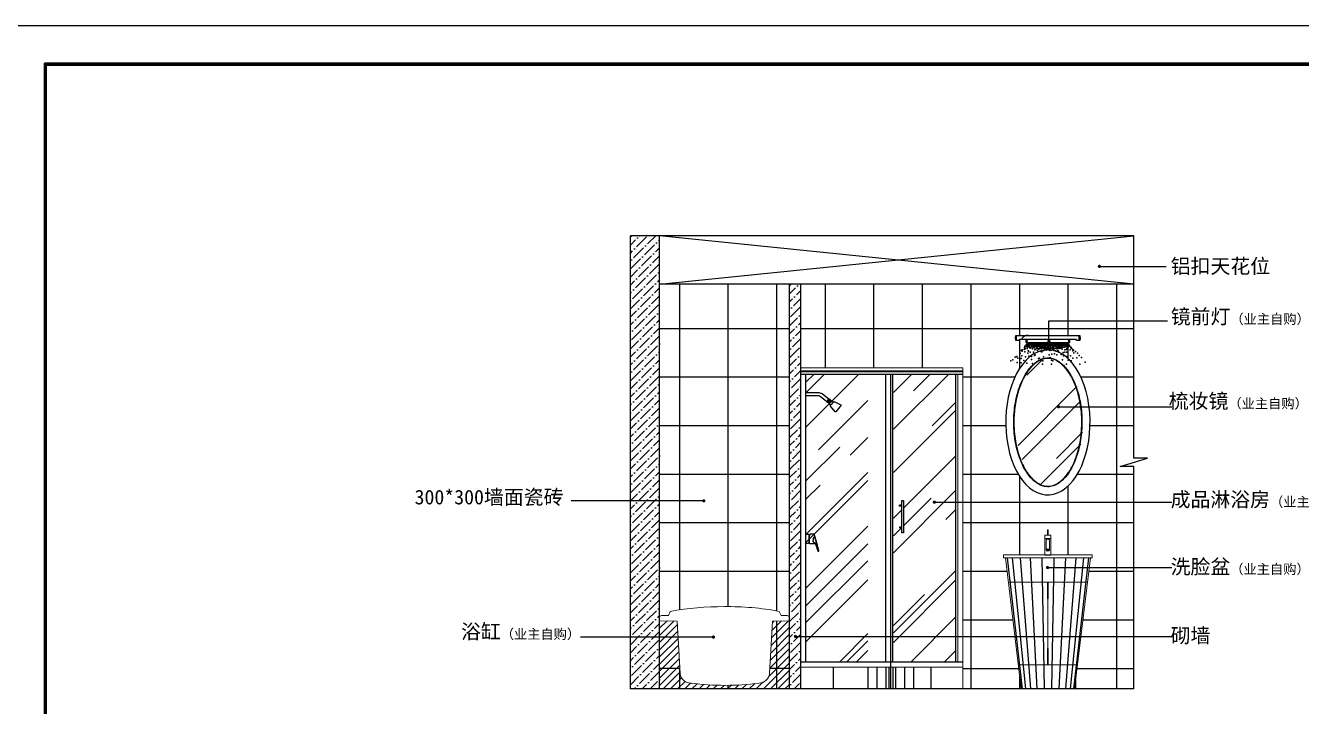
# Model space of a CAD drawing. Header units: millimetres. Extents: x 71641 to 191108, y -23091 to 29972.
# Drawn here: x 179277 to 187159, y -5346 to -1139 of the extents above; entities that cross this region are included whole.
import ezdxf

# ---------------------------------------------------------------- set-up
doc = ezdxf.new("R2010")
doc.units = ezdxf.units.MM
for name, color, linetype in [('00', 1, 'Continuous'), ('10', 2, 'Continuous'), ('3', 5, 'Continuous'), ('7', 7, 'Continuous'), ('BH', 3, 'Continuous'), ('Q', 1, 'Continuous')]:
    doc.layers.add(name, color=color, linetype=linetype)
doc.layers.add('4', color=4, linetype='Continuous', lineweight=5)
doc.layers.add('8', color=8, linetype='Continuous', lineweight=0)
doc.styles.add('30', font='SimSun.ttf', dxfattribs={"height": 75})
doc.dimstyles.new('30', dxfattribs={"dimscale": 0, "dimtxt": 90, "dimasz": 20, "dimexe": 20, "dimexo": 20, "dimgap": 10, "dimtad": 1, "dimdec": 0, "dimzin": 0, "dimdsep": 46, "dimtxsty": '30', "dimblk": 'ARCHTICK', "dimcen": 20, "dimdle": 10, "dimclrd": 8, "dimclre": 8, "dimclrt": 2, "dimadec": 0, "dimazin": 0, "dimtfac": 1, "dimtdec": 0, "dimtmove": 2, "dimatfit": 3, "dimldrblk": 'DOT', "dimfxl": 0, "dimtolj": 2, "dimtzin": 0, "dimlwd": -1, "dimarcsym": 0})
pattern_1 = [(45, (2995.623, 7791.706), (18.521778, 67.913187), [87.3125, -17.4625, 0, -17.4625])]

# ---------------------------------------------------------------- blocks, each defined once
blk = doc.blocks.new('egrgeg')
at = {"layer": '3'}
for p, q in [((179183.7, -18930.8), (179183.7, -18935.8)), ((179187.4, -18948.3), (179187.4, -18918.4)), ((179190, -18948.3), (179190, -18918.4)), ((179575.7, -18948.3), (179575.7, -18918.4)), ((179578.3, -18948.3), (179578.3, -18918.4)), ((179582, -18930.8), (179582, -18935.8))]:
    blk.add_line(p, q, dxfattribs=at)
for points in [[(179181.3, -18932.1, -0.212041), (179182.9, -18931.7, 1.20694), (179182.9, -18931.5, 0.394893), (179181.3, -18932.1, 0.244479)], [(179183.7, -18930.8, -0.047222), (179184.7, -18921.7, -9.783875)], [(179183.7, -18935.8, 0.047222), (179184.7, -18945, 9.783875)], [(179261.1, -18918.6, 0.298461), (179222.4, -18937.2, 1.77091)], [(179506.8, -18941.7, -0.29377), (179511.1, -18948.3), (179511.1, -18955, -0.414214), (179503.7, -18962.3), (179262, -18962.3, -0.414214), (179254.6, -18955), (179254.6, -18948.3, -0.29377), (179258.9, -18941.7, -0.131652)], [(179582, -18930.8, 0.047222), (179581, -18921.7, 9.783875)], [(179582, -18935.8, -0.047222), (179581, -18945, -9.783875)], [(179584.4, -18932.1, 0.212041), (179582.8, -18931.7, -1.20694), (179582.8, -18931.5, -0.394893), (179584.4, -18932.1, -0.244479)]]:
    blk.add_lwpolyline(points, format="xyb", dxfattribs=at)
for centre, start, end in [((179182.9, -18933.3), 72.15209, 287.84791), ((179582.8, -18933.3), 252.15209, 107.84791)]:
    blk.add_arc(centre, 2.62, start, end, dxfattribs=at)
at = {"layer": '7', "color": 4}
blk.add_lwpolyline([(179575.7, -18948.3), (179562.6, -18948.3, 0.317919), (179551.5, -18941.7), (179214.2, -18941.7, 0.317919), (179203.1, -18948.3), (179190, -18948.3, 0.802755), (179187.4, -18948.3), (179184.7, -18948.3), (179184.7, -18918.4), (179187.4, -18918.4, 0.802755), (179190, -18918.4), (179575.7, -18918.4, 0.802755), (179578.3, -18918.4), (179581, -18918.4), (179581, -18948.3), (179578.3, -18948.3, 0.802755)], format="xyb", close=True, dxfattribs=at)
blk.add_lwpolyline([(179515.3, -18941.7, -0.131652), (179517.1, -18948.3), (179517.1, -18955, -0.414214), (179503.7, -18968.3), (179262, -18968.3, -0.414214), (179248.6, -18955), (179248.6, -18948.3, -0.131652), (179250.4, -18941.7)], format="xyb", dxfattribs=at)
at = {"layer": 'Q', "color": 71}
for p in [(179238.4, -18992.4), (179240.3, -18984.7), (179248.1, -18975.1), (179249, -18985.7), (179250, -18978), (179251.9, -18980.9), (179254.8, -18976.1), (179254.8, -18976.1), (179254.8, -18977), (179254.8, -18979.9), (179254.8, -18987.6), (179255.6, -18970.3), (179255.8, -18978.9), (179256.7, -18971.2), (179257.3, -18969.5), (179257.7, -18983.7), (179258.6, -18976.1), (179261.5, -18987.6), (179262.5, -18980.9), (179262.5, -18988.5), (179263.6, -18969.9), (179264.4, -18970.3), (179265.4, -18978.9), (179265.7, -18969.1), (179266.3, -18976.1), (179268.3, -18982.8), (179269.2, -18970.3), (179269.2, -18989.5), (179270, -18986.6), (179271.2, -18975.1), (179272.1, -18970.3), (179272.5, -18971.6), (179273.1, -18977), (179275, -18971.2), (179276.9, -18976.1), (179276.9, -18994.3), (179277.9, -18976.1), (179278.9, -18970.3), (179280.9, -18969.9), (179281.7, -18970.3), (179281.7, -18978), (179282.7, -18986.6), (179284.6, -18982.8), (179285.6, -18972.2), (179287.5, -18986.6), (179289, -18970.7), (179289.4, -18978.9), (179289.4, -18982.8), (179290.4, -18970.3), (179290.4, -18974.1), (179291.4, -18972.2), (179292.3, -18992.4), (179292.8, -18969.1), (179293.3, -18981.8), (179293.3, -18987.6), (179294.3, -18970.3), (179294.3, -18978), (179296.2, -18986.6), (179297.9, -18978), (179298.1, -18973.2), (179299.1, -18988.5), (179300, -18993.4), (179300.4, -18970.7), (179302, -18977), (179303.3, -18969.1), (179304.6, -18969.9), (179304.8, -18970.3), (179304.8, -18983.7), (179305.8, -18973.2), (179307.7, -18986.6), (179311.6, -18976.1), (179312.5, -18970.3), (179312.5, -18976.1), (179313.5, -18982.8), (179313.9, -18970.7), (179314.5, -18981.8), (179314.5, -18983.7), (179316, -18969.9), (179316.4, -18971.2), (179316.4, -18991.4), (179317.4, -18974.1), (179318.3, -18973.2), (179318.5, -18970.3), (179318.9, -18969.9), (179319.1, -18979.9), (179323.1, -18972.2), (179323.1, -18985.7), (179324.1, -18973.2), (179325.1, -18981.8), (179325.3, -18971.6), (179327, -18971.2), (179327, -18975.1), (179328, -18970.3), (179328, -18970.3), (179328.9, -18982.8), (179329.9, -18970.3), (179329.9, -18978), (179331.6, -18974.1), (179332.8, -18987.6), (179334.7, -18973.2), (179335.8, -18971.6), (179337.6, -18978.9), (179339.5, -18972.2), (179339.5, -18972.2), (179339.5, -18982.8), (179339.5, -18994.3), (179340.5, -18971.2), (179340.5, -18978), (179341.3, -18969.9), (179341.3, -18972), (179342.4, -18970.3), (179342.4, -18988.5), (179343.4, -18992.4), (179346.2, -18971.2), (179346.2, -18972.2), (179346.2, -18984.7), (179347.2, -18970.3), (179347.2, -18990.5), (179350.1, -18977), (179350.1, -18978), (179352, -18971.2), (179352, -18971.2), (179352, -18974.1), (179352, -18987.6), (179353, -18972.2), (179354.4, -18972), (179354.7, -18971.2), (179354.9, -18985.7), (179355.9, -18978), (179356.8, -18981.8), (179356.8, -18993.4), (179356.9, -18972), (179357.8, -18970.3), (179358.8, -18979.9), (179358.8, -18979.9), (179358.8, -18981.8), (179358.8, -18985.7), (179360.5, -18971.2), (179360.7, -18975.1), (179360.7, -18979.9), (179361.6, -18978), (179363.6, -18971.2), (179363.6, -18972.2), (179363.7, -18969.1), (179364.3, -18970.3), (179364.5, -18978.9), (179365.5, -18989.5), (179368.4, -18972.2), (179369.3, -18981.8), (179370.3, -18973.2), (179370.3, -18989.5), (179371.1, -18970.3), (179371.3, -18972.2), (179374.2, -18972.2), (179374.3, -18972), (179376.1, -18970.3), (179377, -18970.3), (179377, -18977), (179377.8, -18970.3), (179379.9, -18973.2), (179379.9, -18974.1), (179380.9, -18976.1), (179380.9, -18983.7), (179380.9, -18988.5), (179381.9, -18973.2), (179381.9, -18993.4), (179383.8, -18969.3), (179383.8, -18973.2), (179384.7, -18990.5), (179386.7, -18979.9), (179386.7, -18984.7), (179387.6, -18972.2), (179387.6, -18973.2), (179388.2, -18969.1), (179390.5, -18984.7), (179390.5, -18986.6), (179392.5, -18970.3), (179393.2, -18970.3), (179393.2, -18975.1), (179393.4, -18970.3), (179394.4, -18972.2), (179394.4, -18973.2), (179396.3, -18972.2), (179396.3, -18981.8), (179397.3, -18973.2), (179398.2, -18989.5), (179400.2, -18975.1), (179401.1, -18977), (179401.9, -18970.3), (179402.1, -18981.8), (179403, -18972.2), (179404.7, -18969.9), (179406.9, -18972.2), (179407.9, -18975.1), (179407.9, -18979.9), (179408.8, -18992.4), (179410.7, -18971.2), (179410.7, -18972.2), (179411.7, -18994.3), (179412.7, -18982.8), (179413.6, -18977), (179414.6, -18981.8), (179415.4, -18971.2), (179415.6, -18970.3), (179415.6, -18988.5), (179418.4, -18990.5), (179419.4, -18971.2), (179419.4, -18971.2), (179420.4, -18980.9), (179422.3, -18976.1), (179423.3, -18974.1), (179423.3, -18977), (179424.2, -18981.8), (179425.2, -18971.2), (179426.1, -18977), (179426.1, -18978), (179427.1, -18971.2), (179427.1, -18976.1), (179428.1, -18977), (179428.1, -18984.7), (179430, -18975.1), (179430.8, -18971.2), (179431, -18971.2), (179431, -18982.8), (179431.9, -18983.7), (179431.9, -18987.6), (179432.9, -18978.9), (179432.9, -18982.8), (179433.8, -18970.3), (179434.8, -18974.1), (179434.8, -18978), (179434.8, -18981.8), (179435.8, -18970.3), (179436.7, -18971.2), (179436.7, -18974.1), (179436.7, -18980.9), (179437.7, -18970.3), (179437.7, -18994.3), (179439.6, -18972.2), (179440.6, -18970.3), (179440.6, -18977), (179442.5, -18987.6), (179445.2, -18971.2), (179445.4, -18970.3), (179445.4, -18993.4), (179446.4, -18981.8), (179448.3, -18976.1), (179448.3, -18977), (179450.2, -18970.3), (179451.2, -18971.2), (179452.1, -18972.2), (179453.1, -18988.5), (179454.1, -18970.3), (179454.1, -18978.9), (179456, -18988.5), (179456.9, -18977), (179458.7, -18971.2), (179458.9, -18970.3), (179459.8, -18970.3), (179461.8, -18980.9), (179462.7, -18971.2), (179464.7, -18987.6), (179465.6, -18982.8), (179466.6, -18975.1), (179467.3, -18970.3), (179467.5, -18974.1), (179468.5, -18982.8), (179470.4, -18976.1), (179470.4, -18990.5), (179471.4, -18978), (179473.3, -18974.1), (179473.3, -18980.9), (179475.2, -18973.2), (179475.2, -18974.1), (179477.2, -18970.3), (179477.2, -18979.9), (179477.2, -18989.5), (179478.1, -18970.3), (179478.1, -18974.1), (179479.1, -18976.1), (179481, -18970.3), (179484.7, -18969.3), (179484.9, -18977), (179485.8, -18973.2), (179485.8, -18979.9), (179486.8, -18990.5), (179487.8, -18972.2), (179488.7, -18970.3), (179489.7, -18982.8), (179491.6, -18974.1), (179491.6, -18975.1), (179492.6, -18970.3), (179494.5, -18970.3), (179495.5, -18982.8), (179495.5, -18984.7), (179497.4, -18970.3), (179497.4, -18978), (179499.3, -18976.1), (179500.3, -18974.1), (179500.3, -18974.1), (179500.3, -18981.8), (179501.2, -18992.4), (179502, -18969.3), (179502.2, -18971.2), (179502.2, -18978), (179504.1, -18990.5), (179506.8, -18969.3), (179507, -18971.2), (179508, -18975.1), (179508.9, -18989.5), (179509.9, -18971.2), (179511.8, -18976.1), (179511.8, -18981.8), (179511.8, -18984.7), (179513.7, -18979.9), (179515.7, -18979.9), (179516.6, -18983.7), (179524.3, -18990.5), (179526.3, -18991.4), (179166.2, -19068.3), (179181.6, -19051), (179187.4, -19049.1), (179191.3, -19047.2), (179198, -19058.7), (179210.5, -19024.1), (179212.4, -19028.9), (179217.1, -19060.6), (179217.2, -19009.7), (179223, -19044.3), (179224, -19005.8), (179224, -19014.5), (179234.6, -19072.1), (179237.5, -19003.9), (179241.1, -18998.2), (179241.1, -19019.3), (179242.3, -18997.2), (179242.3, -19001), (179245.2, -19050), (179254.8, -18998.2), (179255.8, -18995.3), (179259.6, -19027), (179261.5, -19011.6), (179263.5, -19014.5), (179266.3, -19045.2), (179272.9, -19021.2), (179274, -18996.2), (179281.7, -19047.2), (179282.7, -19066.4), (179287.5, -19001), (179293.3, -19021.2), (179301, -19042.4), (179302.9, -19005.8), (179304.7, -19036.6), (179310.6, -19001), (179314.5, -18998.2), (179315.4, -18996.2), (179318.3, -19010.6), (179320.3, -18999.1), (179325.1, -19059.7), (179327, -19002), (179330.6, -19057.7), (179331.8, -18997.2), (179338.5, -18998.2), (179338.5, -19016.4), (179341.4, -19000.1), (179346.1, -19018.3), (179347.2, -18995.3), (179351.1, -19009.7), (179355.9, -19050), (179357.8, -18997.2), (179358.8, -19010.6), (179363.6, -18998.2), (179365.5, -18999.1), (179372.2, -19003), (179372.2, -19007.8), (179376.1, -18997.2), (179384.7, -18995.3), (179384.7, -19006.8), (179386.7, -19003), (179390.5, -19001), (179391.5, -19036.6), (179394.4, -19009.7), (179396.3, -19056.8), (179397.3, -18996.2), (179398, -19052.9), (179398.2, -18997.2), (179403, -18995.3), (179403, -19007.8), (179405, -19071.2), (179407.9, -19032.7), (179414.6, -19000.1), (179414.6, -19005.8), (179419.4, -18995.3), (179421.3, -18998.2), (179422.1, -19010.6), (179423.3, -19031.8), (179425.2, -18998.2), (179430, -19011.6), (179435.8, -18997.2), (179438.7, -19036.6), (179441.5, -19007.8), (179446.4, -19013.5), (179447.3, -18995.3), (179451.2, -19021.2), (179452.1, -18999.1), (179458.9, -18995.3), (179464.7, -18995.3), (179465.6, -19034.7), (179467.5, -18995.3), (179471.4, -19002), (179472.4, -19067.3), (179478.1, -19023.1), (179479.1, -19043.3), (179486.8, -19006.8), (179488.7, -19021.2), (179498.3, -19004.9), (179498.3, -19048.1), (179499.3, -18998.2), (179500.3, -19021.2), (179505.1, -18999.1), (179508.9, -19070.2), (179521.4, -19005.8), (179522.4, -19043.3), (179526.3, -18996.2), (179534.9, -19003), (179536.8, -19013.5), (179537.8, -19057.7), (179540.7, -19008.7), (179542.6, -19024.1), (179553.2, -19016.4), (179562.8, -19055.8), (179566.7, -19026), (179575.4, -19042.4), (179590.8, -19053.9), (179154.5, -19075), (179193.2, -19083.7), (179218.2, -19087.5), (179253.8, -19089.4), (179288.5, -19091.4), (179350.1, -19094.2), (179352, -19074.1), (179405, -19094.2), (179414.6, -19074.1), (179449.2, -19077.9), (179497.4, -19094.2), (179526.3, -19075), (179581.1, -19094.2), (179613.9, -19081.8)]:
    blk.add_point(p, dxfattribs=at)
blk = doc.blocks.new('_ARCHTICK')
at = {"color": 0, "linetype": 'ByBlock', "const_width": 0.15}
blk.add_lwpolyline([(-0.5, -0.5), (0.5, 0.5)], dxfattribs=at)
blk = doc.blocks.new('DOT')
at = {"color": 0, "linetype": 'ByBlock'}
blk.add_line((-0.5, 0), (-1, 0), dxfattribs=at)
at = {"color": 0, "linetype": 'ByBlock', "const_width": 0.5}
blk.add_lwpolyline([(-0.25, 0, 1), (0.25, 0, 1)], format="xyb", close=True, dxfattribs=at)

msp = doc.modelspace()

# ---------------------------------------------------------------- hatches: boundary and pattern name
h = msp.add_hatch()
h.set_pattern_fill('ANSI36', color=8, scale=11, style=0)
h.set_pattern_definition(pattern_1)
h.paths.add_polyline_path([(183194.2, -2437.5), (183014.2, -2437.5), (183014.2, -5237.5), (183194.2, -5237.5), (183194.2, -4837.5)])
h = msp.add_hatch()
h.set_pattern_fill('NET', color=126, scale=94.5, style=0)
h.set_pattern_definition([(0, (2995.62, 7791.7), (0, 300.0375), []), (90, (2995.62, 7791.7), (-300.0375, 2e-14), [])])
h.paths.add_polyline_path([(183997.4, -2737.5), (183194.2, -2737.5), (183194.2, -4789.7, -0.258837), (183210.6, -4784.3), (183249.2, -4784.3), (183260.2, -4758, -0.049034), (183594.2, -4728.9, -0.049632), (183933.6, -4758), (183944.5, -4784.3), (183977.8, -4784.3, -0.258837), (183994.2, -4789.7), (183994.2, -4817), (183891.7, -4818.9), (183873.5, -5140.8, -0.38583), (183806.7, -5201.4, -0.065867), (183391.4, -5201.2, -0.404308), (183320.3, -5140.8), (183302.1, -4818.9), (183194.2, -4817), (183194.2, -5237.5), (183997.4, -5237.5)])
h = msp.add_hatch()
h.set_pattern_fill('ANSI36', color=8, scale=11, style=0)
h.set_pattern_definition(pattern_1)
h.paths.add_polyline_path([(183997.4, -5237.5), (184067.4, -5237.5), (184067.4, -2737.5), (183997.4, -2737.5)])
at = {"layer": '8'}
h = msp.add_hatch(dxfattribs=at)
h.set_pattern_fill('AR-RROOF,_O', color=256, scale=400, angle=45)
h.set_pattern_definition([(45, (878821.3, 118790.34), (339.41125, 905.09668), [6000, -800, 2000, -400]), (45, (879056.07, 119307.94), (-659.0235, 93.3381), [1200, -132, 2400, -300]), (45, (878722.3, 119172.18), (1281.27749, 1660.28672), [3200, -560, 1600, -400])])
edge = h.paths.add_edge_path()
edge.add_spline(control_points=[(185601.3, -3985.1), (185606.4, -3985.1), (185611.5, -3984.7), (185622, -3983.1), (185627.4, -3981.8), (185638.6, -3978.2), (185644.3, -3975.9), (185655.9, -3970.2), (185661.7, -3966.7), (185674.2, -3958.2), (185680.7, -3953), (185693.8, -3941.2), (185700.4, -3934.5), (185713.2, -3919.6), (185719.5, -3911.5), (185731.7, -3893.8), (185737.6, -3884.3), (185748.9, -3864), (185754.3, -3853.2), (185764.5, -3830.5), (185769.3, -3818.5), (185778.1, -3793.7), (185782.2, -3780.9), (185790.6, -3750.3), (185794.7, -3732.4), (185801.3, -3695.6), (185803.9, -3676.8), (185807.6, -3638.5), (185808.7, -3619.2), (185809.2, -3580.4), (185808.7, -3561), (185806, -3522.4), (185804, -3503.4), (185798.3, -3466), (185794.7, -3447.7), (185786.1, -3412.3), (185781.1, -3395.3), (185770.8, -3365.4), (185765.7, -3352.4), (185754.8, -3327.6), (185748.9, -3315.9), (185736.6, -3293.9), (185730.1, -3283.7), (185717.2, -3265.5), (185710.8, -3257.4), (185698.1, -3243.1), (185691.8, -3236.8), (185679.2, -3225.7), (185672.8, -3220.8), (185660.2, -3212.3), (185654, -3208.8), (185643, -3203.6), (185638.2, -3201.7), (185628.7, -3198.6), (185624, -3197.4), (185614.2, -3195.6), (185609.1, -3195), (185598.7, -3194.8), (185593.4, -3195), (185582.8, -3196.5), (185577.4, -3197.6), (185566.5, -3200.8), (185561, -3202.9), (185549.9, -3208.1), (185544.2, -3211.2), (185532.8, -3218.6), (185527.1, -3222.8), (185515.6, -3232.4), (185509.9, -3237.7), (185498.5, -3249.6), (185492.9, -3256), (185480.2, -3272.4), (185473.1, -3282.6), (185459.6, -3304.9), (185453.1, -3316.9), (185441, -3342.4), (185435.3, -3356), (185425, -3384.4), (185420.3, -3399.3), (185411.9, -3430), (185408.3, -3445.9), (185402.2, -3478.4), (185399.7, -3495.1), (185396, -3528.8), (185394.7, -3545.9), (185393.4, -3580.3), (185393.4, -3597.6), (185394.7, -3635.6), (185396.3, -3656.3), (185401.3, -3696.6), (185404.6, -3716.2), (185412.7, -3753.2), (185417.3, -3770.7), (185427.5, -3803.1), (185433, -3818), (185444.6, -3845.5), (185450.6, -3858.2), (185463.4, -3881.8), (185470.2, -3892.9), (185484.2, -3913.1), (185491.4, -3922.3), (185505, -3937.4), (185511.2, -3943.6), (185522.8, -3953.7), (185528, -3957.9), (185538.5, -3965.2), (185543.7, -3968.4), (185554, -3973.9), (185559.1, -3976.2), (185569.7, -3980.2), (185575.2, -3981.8), (185586, -3984.1), (185591.4, -3984.8), (185598.3, -3985.1), (185599.8, -3985.1), (185601.3, -3985.1)], knot_values=[0, 0, 0, 0, 0.090322, 0.090322, 0.184604, 0.184604, 0.281318, 0.281318, 0.378032, 0.378032, 0.485288, 0.485288, 0.592544, 0.592544, 0.699801, 0.699801, 0.807057, 0.807057, 0.914313, 0.914313, 1.021569, 1.021569, 1.128825, 1.128825, 1.268324, 1.268324, 1.407823, 1.407823, 1.547322, 1.547322, 1.68682, 1.68682, 1.826319, 1.826319, 1.965818, 1.965818, 2.105317, 2.105317, 2.221597, 2.221597, 2.337877, 2.337877, 2.454158, 2.454158, 2.562897, 2.562897, 2.666203, 2.666203, 2.76951, 2.76951, 2.872817, 2.872817, 2.954174, 2.954174, 3.035531, 3.035531, 3.125808, 3.125808, 3.218936, 3.218936, 3.312629, 3.312629, 3.406322, 3.406322, 3.500015, 3.500015, 3.593709, 3.593709, 3.687402, 3.687402, 3.781095, 3.781095, 3.904933, 3.904933, 4.028771, 4.028771, 4.152609, 4.152609, 4.276447, 4.276447, 4.400285, 4.400285, 4.524123, 4.524123, 4.647961, 4.647961, 4.771799, 4.771799, 4.921921, 4.921921, 5.068719, 5.068719, 5.208853, 5.208853, 5.338905, 5.338905, 5.461752, 5.461752, 5.584599, 5.584599, 5.707445, 5.707445, 5.81034, 5.81034, 5.895969, 5.895969, 5.981598, 5.981598, 6.067227, 6.067227, 6.161886, 6.161886, 6.256546, 6.256546, 6.283185, 6.283185, 6.283185, 6.283185], degree=3, periodic=0)
edge.add_line((185642.3, -3204.5), (185658.4, -3222.8))
edge.add_line((185658.4, -3222.8), (185658.3, -3224.6))
edge.add_arc((185610.5, -3316.5), 103.6, 62.5587, 62.64401)
edge.add_line((185658.1, -3224.5), (185572.2, -3219.1))
edge.add_arc((185607.8, -3316.4), 103.6, 110.11046, 110.19577)
edge.add_line((185572, -3219.2), (185572.1, -3217.3))
edge.add_line((185572.1, -3217.3), (185596.1, -3196.2))
at = {"layer": 'BH'}
h = msp.add_hatch(dxfattribs=at)
h.set_pattern_fill('AR-RROOF,_O', color=256, scale=350, angle=45)
h.set_pattern_definition([(45, (177245.45, -3265.83), (296.985, 791.96), [5250, -700, 1750, -350]), (45, (177450.86, -2812.92), (-576.646, 81.67), [1050, -115.5, 2100, -262.5]), (45, (177158.83, -2931.72), (1121.118, 1452.751), [2800, -490, 1400, -350])])
h.paths.add_polyline_path([(184480.6, -3292.5), (184100.4, -3292.5), (184100.4, -5069.5), (184480.6, -5069.5)])
h = msp.add_hatch(dxfattribs=at)
h.set_pattern_fill('AR-RROOF,_O', color=256, scale=350, angle=45)
h.set_pattern_definition([(45, (177354.23, -3265.83), (296.985, 791.96), [5250, -700, 1750, -350]), (45, (177559.65, -2812.92), (-576.646, 81.67), [1050, -115.5, 2100, -262.5]), (45, (177267.61, -2931.72), (1121.118, 1452.751), [2800, -490, 1400, -350])])
h.paths.add_polyline_path([(184639.3, -5069.5), (185020.9, -5069.5), (185020.9, -3292.5), (184639.3, -3292.5)])
h.paths.add_polyline_path([(184700.9, -4072.5), (184700.9, -4272.5), (184690.3, -4272.5), (184690.3, -4242.5), (184676.1, -4242.5), (184676.1, -4237.5), (184690.3, -4237.5), (184690.3, -4107.5), (184676.1, -4107.5), (184676.1, -4102.5), (184690.3, -4102.5), (184690.3, -4072.5)], flags=16)
h = msp.add_hatch(dxfattribs=at)
h.set_pattern_fill('NET3', color=256, scale=20, style=0)
h.set_pattern_definition([(0, (35502.7723, 3265.6243), (0, 2.5), []), (60, (35502.7723, 3265.6243), (-2.16506351, 1.25), []), (120, (35502.7723, 3265.6243), (-2.16506351, -1.25), [])])
edge = h.paths.add_edge_path()
edge.add_spline(control_points=[(185584.5, -4378.9), (185584.5, -4379.3), (185584.5, -4379.7), (185584.8, -4380.4), (185585, -4380.8), (185585.7, -4381.6), (185586.1, -4381.9), (185587.1, -4382.6), (185587.6, -4382.9), (185588.9, -4383.4), (185589.6, -4383.6), (185591, -4383.9), (185591.8, -4384), (185593.5, -4384), (185594.6, -4383.8), (185596.3, -4383.4), (185597, -4383.1), (185598.3, -4382.4), (185598.8, -4382), (185599.6, -4381.2), (185599.8, -4380.9), (185600.2, -4380.2), (185600.3, -4379.9), (185600.5, -4379.2), (185600.5, -4378.9), (185600.4, -4378.2), (185600.3, -4377.9), (185600, -4377.2), (185599.8, -4376.9), (185599.2, -4376.2), (185598.8, -4375.9), (185598, -4375.2), (185597.5, -4375), (185596.2, -4374.4), (185595.3, -4374.1), (185593.3, -4373.8), (185592.3, -4373.8), (185590.2, -4374), (185589.2, -4374.2), (185587.7, -4374.8), (185587.1, -4375.2), (185586, -4375.9), (185585.6, -4376.3), (185585, -4377.1), (185584.7, -4377.5), (185584.5, -4378.3), (185584.5, -4378.6), (185584.5, -4378.9)], knot_values=[0, 0, 0, 0, 0.263074, 0.263074, 0.526148, 0.526148, 0.789222, 0.789222, 1.052296, 1.052296, 1.315371, 1.315371, 1.578445, 1.578445, 1.934517, 1.934517, 2.232518, 2.232518, 2.53052, 2.53052, 2.762866, 2.762866, 2.995212, 2.995212, 3.227558, 3.227558, 3.459905, 3.459905, 3.692251, 3.692251, 3.924597, 3.924597, 4.156943, 4.156943, 4.490285, 4.490285, 4.85432, 4.85432, 5.218354, 5.218354, 5.498732, 5.498732, 5.77911, 5.77911, 6.059488, 6.059488, 6.283185, 6.283185, 6.283185, 6.283185], degree=3, periodic=0)
h = msp.add_hatch(dxfattribs=at)
h.set_pattern_fill('ANSI31', color=256, scale=250, style=0)
h.set_pattern_definition([(45, (127673.062, -1207.345), (-22.097087, 22.097087), [])])
h.paths.add_polyline_path([(183302.1, -4818.9), (183194.2, -4817), (183194.2, -4837.5), (183194.2, -5237.5), (183994.2, -5237.5), (183994.2, -4817), (183891.7, -4818.9), (183873.5, -5140.8, -0.38583), (183806.7, -5201.4, -0.065867), (183391.4, -5201.2, -0.404308), (183320.3, -5140.8)])

# ---------------------------------------------------------------- linework, layer by layer
at = {"color": 3, "lineweight": -2}
msp.add_line((190875.2, -1371.3), (179393.7, -1371.3), dxfattribs=at)
for p, q in [((186124.2, -2437.5), (183014.2, -2437.5)), ((183014.2, -5237.5), (183014.2, -2437.5)), ((183194.2, -5237.5), (183194.2, -2437.5)), ((186124.2, -2737.5), (183194.2, -2737.5)), ((186124.2, -5237.5), (183014.2, -5237.5))]:
    msp.add_line(p, q)
at = {"color": 177}
for p, q in [((183194.2, -2737.5), (186124.2, -2437.5)), ((186124.2, -2737.5), (183194.2, -2437.5))]:
    msp.add_line(p, q, dxfattribs=at)
at = {"color": 1}
for p, q in [((186124.2, -3811), (186124.2, -2437.5)), ((183997.4, -5237.5), (183997.4, -2737.5)), ((184067.4, -5237.5), (184067.4, -2737.5)), ((186124.2, -5237.5), (186124.2, -3864))]:
    msp.add_line(p, q, dxfattribs=at)
at = {"color": 126}
for p, q in [((184218.3, -3252.5), (184218.3, -2737.5)), ((184518.3, -3252.5), (184518.3, -2737.5)), ((184818.3, -3252.5), (184818.3, -2737.5)), ((185118.4, -5237.5), (185118.4, -2737.5)), ((185418.4, -3054.3), (185418.4, -2737.5)), ((185718.5, -3054.3), (185718.5, -2737.5)), ((186018.5, -5237.5), (186018.5, -2737.5)), ((184067.4, -3009.6), (186124.2, -3009.6)), ((185418.4, -3256.3), (185418.4, -3078.5)), ((185718.5, -3197.7), (185718.5, -3103.2)), ((185067.4, -3309.7), (185389.1, -3309.7)), ((185795.9, -3309.7), (186124.2, -3309.7)), ((185067.4, -3609.7), (185332, -3609.7)), ((185852.9, -3609.7), (186124.2, -3609.7)), ((185067.4, -3909.8), (185409.8, -3909.8)), ((185418.4, -4408.1), (185418.4, -3923.7)), ((185775.1, -3909.8), (186124.2, -3909.8)), ((185718.5, -4408.1), (185718.5, -3982.3)), ((185067.4, -4209.8), (186124.2, -4209.8)), ((185067.4, -4509.8), (185339.8, -4509.8)), ((185845.1, -4509.8), (186124.2, -4509.8)), ((185067.4, -4809.9), (185375.9, -4809.9)), ((185809, -4809.9), (186124.2, -4809.9)), ((185067.4, -5109.9), (185412.1, -5109.9)), ((185772.8, -5109.9), (186124.2, -5109.9)), ((185418.4, -5237.5), (185418.4, -5162.5))]:
    msp.add_line(p, q, dxfattribs=at)
at = {"color": 3, "lineweight": -2}
for points in [[(179393.7, -1371.3), (190875.2, -1371.3), (190875.2, -9390.9), (179393.7, -9390.9)], [(179400.2, -1377.8), (190868.7, -1377.8), (190868.7, -9384.4), (179400.2, -9384.4)], [(179406.7, -1384.3), (190862.2, -1384.3), (190862.2, -9377.9), (179406.7, -9377.9)]]:
    msp.add_lwpolyline(points, close=True, dxfattribs=at)
at = {"color": 1}
msp.add_lwpolyline([(186124.2, -3864), (186040.2, -3864), (186208.1, -3811), (186208.1, -3811), (186124.2, -3811)], dxfattribs=at)
at = {"layer": '00', "color": 8, "lineweight": -2}
msp.add_lwpolyline([(179161.1, -1138.7), (191107.8, -1138.7), (191107.8, -9623.5), (179161.1, -9623.5)], close=True, dxfattribs=at)
at = {"layer": '10'}
msp.add_ellipse((185592.5, -3590), major_axis=(0, -448.1), ratio=0.581782, start_param=5.049266, end_param=11.332451, dxfattribs=at)
msp.add_open_spline([(185592.5, -3988.1), (185597.9, -3988.1), (185603.3, -3987.7), (185614.3, -3985.9), (185619.8, -3984.6), (185631, -3981), (185636.6, -3978.7), (185648.1, -3973), (185653.8, -3969.7), (185665.4, -3961.9), (185671.2, -3957.4), (185682.8, -3947.4), (185688.6, -3941.8), (185700, -3929.5), (185705.6, -3922.8), (185716.6, -3908.3), (185722, -3900.6), (185732.4, -3884), (185737.4, -3875.2), (185749.2, -3852.7), (185755.7, -3838.4), (185767.6, -3808.2), (185773, -3792.3), (185782.6, -3759.3), (185786.8, -3742.1), (185793.8, -3706.8), (185796.6, -3688.7), (185800.7, -3651.9), (185802.1, -3633.2), (185803.4, -3595.7), (185803.3, -3576.9), (185801.6, -3539.5), (185800.1, -3520.9), (185795.5, -3484.2), (185792.5, -3466.2), (185785.2, -3431.2), (185780.9, -3414.1), (185771, -3381.4), (185765.4, -3365.7), (185753.2, -3336), (185746.6, -3321.9), (185732.5, -3295.8), (185725, -3283.7), (185709.4, -3261.7), (185701.3, -3251.8), (185686.5, -3236.1), (185679.8, -3229.8), (185666.4, -3218.8), (185659.7, -3214), (185646.4, -3206), (185639.8, -3202.7), (185626.7, -3197.4), (185620.3, -3195.5), (185607.6, -3192.8), (185601.3, -3192.1), (185588.7, -3191.7), (185582.4, -3192.2), (185569.8, -3194.2), (185563.4, -3195.8), (185550.4, -3200.4), (185543.9, -3203.3), (185530.6, -3210.6), (185523.9, -3214.9), (185510.5, -3225.1), (185503.8, -3231), (185490.5, -3244.2), (185484, -3251.5), (185471.1, -3267.7), (185464.9, -3276.5), (185452.8, -3295.4), (185447, -3305.6), (185435.9, -3327.1), (185430.7, -3338.5), (185420.9, -3362.3), (185416.3, -3374.8), (185408, -3400.6), (185404.2, -3413.9), (185396.2, -3446.6), (185392.3, -3466.2), (185386.3, -3506.4), (185384.2, -3526.9), (185381.8, -3568.3), (185381.4, -3589.2), (185382.6, -3630.8), (185384.1, -3651.5), (185388.8, -3692.3), (185392.1, -3712.3), (185400.2, -3751.2), (185405.1, -3770), (185416.4, -3805.9), (185422.8, -3823.1), (185436.9, -3855.2), (185444.5, -3870.2), (185459.2, -3895.1), (185466.2, -3905.5), (185480.4, -3924.3), (185487.8, -3932.9), (185502.7, -3948), (185510.2, -3954.7), (185524, -3965.1), (185530.2, -3969.2), (185542.6, -3976.1), (185548.7, -3978.9), (185560.8, -3983.4), (185566.8, -3985.1), (185578.7, -3987.4), (185584.5, -3988), (185591.1, -3988.1), (185591.8, -3988.1), (185592.5, -3988.1)], degree=3, knots=[0, 0, 0, 0, 0.093327, 0.093327, 0.186654, 0.186654, 0.279981, 0.279981, 0.373308, 0.373308, 0.466636, 0.466636, 0.559963, 0.559963, 0.65329, 0.65329, 0.746617, 0.746617, 0.839944, 0.839944, 0.974416, 0.974416, 1.108889, 1.108889, 1.243361, 1.243361, 1.377833, 1.377833, 1.512306, 1.512306, 1.646778, 1.646778, 1.78125, 1.78125, 1.915722, 1.915722, 2.050195, 2.050195, 2.184667, 2.184667, 2.319139, 2.319139, 2.453612, 2.453612, 2.588084, 2.588084, 2.695883, 2.695883, 2.803681, 2.803681, 2.91148, 2.91148, 3.019279, 3.019279, 3.127077, 3.127077, 3.234876, 3.234876, 3.342675, 3.342675, 3.450473, 3.450473, 3.558272, 3.558272, 3.666071, 3.666071, 3.773869, 3.773869, 3.881668, 3.881668, 3.989467, 3.989467, 4.097265, 4.097265, 4.205064, 4.205064, 4.312863, 4.312863, 4.461983, 4.461983, 4.611103, 4.611103, 4.760224, 4.760224, 4.909344, 4.909344, 5.058465, 5.058465, 5.207585, 5.207585, 5.356705, 5.356705, 5.505826, 5.505826, 5.626975, 5.626975, 5.748124, 5.748124, 5.869273, 5.869273, 5.969764, 5.969764, 6.070254, 6.070254, 6.170745, 6.170745, 6.271236, 6.271236, 6.283185, 6.283185, 6.283185, 6.283185], dxfattribs=at)
at = {"layer": '3'}
for p, q in [((184067.4, -3272.5), (185067.4, -3272.5)), ((184067.4, -3276.5), (185067.4, -3276.5)), ((184635.3, -5072.5, 135), (184635.3, -3292.5, -38.4)), ((185023.9, -5072.5, 135), (185023.9, -3292.5)), ((185574.1, -4308.1), (185610.8, -4308.1)), ((185340.6, -4428.1), (185434.1, -5236.9)), ((185371.7, -4428.1), (185453.6, -5236.9)), ((185420.6, -4428.1), (185484.3, -5236.9)), ((185483.5, -4428.1), (185523.8, -5236.9)), ((185555.2, -4428.1), (185568.9, -5236.9)), ((185629.9, -4428.1), (185615.9, -5236.9)), ((185701.6, -4428.1), (185661, -5236.9)), ((185764.4, -4428.1), (185700.5, -5236.9)), ((185813.3, -4428.1), (185731.3, -5236.9)), ((185844.4, -4428), (185750.8, -5236.8)), ((184265.4, -5102.5, 135), (184265.4, -5237.5, 135)), ((184481, -5105.8, 135), (184481, -5237.5, 135)), ((184536.2, -5102.5, 135), (184536.2, -5237.5, 135)), ((184591.4, -5102.5, 135), (184591.4, -5237.5, 135)), ((184609.4, -5102.5, 135), (184609.4, -5237.5, 135)), ((184634.2, -5102.5, 135), (184634.2, -5237.5, 135)), ((184652.2, -5102.5, 135), (184652.2, -5237.5, 135)), ((184707.4, -5102.5, 135), (184707.4, -5237.5, 135)), ((184762.6, -5105.8, 135), (184762.6, -5237.5, 135)), ((184869.5, -5102.5, 135), (184869.5, -5237.5, 135)), ((185764.2, -5181.7), (185764.2, -5238.1))]:
    msp.add_line(p, q, dxfattribs=at)
for points, elevation in [([(184239.4, -3444.8), (184226.1, -3461.4)], 267.3), ([(184265.5, -3465.5), (184265.5, -3465.5)], 267.3), ([(184121.9, -4281.1), (184120.7, -4286.7), (184119.7, -4291.4), (184118.9, -4295.5), (184118.4, -4299), (184118, -4302), (184117.7, -4304.7), (184117.6, -4307.2), (184117.4, -4309.7), (184117.3, -4312.1), (184117.2, -4314.5), (184117.1, -4317), (184117, -4319.3), (184117, -4321.6), (184116.9, -4323.8), (184116.9, -4325.8), (184116.9, -4327.7), (184116.9, -4329.3), (184117, -4332.1)], 135), ([(184117.1, -4317), (184117.1, -4285.3)], 135), ([(184117.3, -4312.1), (184117.3, -4334.9)], 135)]:
    msp.add_lwpolyline(points, dxfattribs=dict(at, elevation=elevation))
at = {"layer": '3', "elevation": 135}
msp.add_lwpolyline([(184097.4, -4335.7), (184114.1, -4335.7, 0.140352), (184117, -4332.1), (184117.1, -4333.2), (184117.2, -4334.2), (184117.4, -4335), (184117.5, -4335.7), (184117.8, -4336.3), (184118, -4336.7), (184118.4, -4337.1), (184118.9, -4337.4), (184119.5, -4337.6), (184120.4, -4337.8), (184121.6, -4337.9), (184123.1, -4338), (184125, -4338), (184127.3, -4338.1), (184129.9, -4338.1), (184132.7, -4338.2), (184135.7, -4338.2), (184138.6, -4338.2), (184141.5, -4338.3), (184144.2, -4338.3), (184146.6, -4338.4), (184148.6, -4338.5), (184150.2, -4338.7), (184151.5, -4338.8), (184152.6, -4339), (184153.4, -4339.2), (184154.1, -4339.5), (184154.6, -4339.8), (184155.1, -4340.1), (184155.5, -4340.4), (184155.9, -4340.8), (184156.2, -4341.3), (184156.6, -4341.9), (184157, -4342.6), (184157.4, -4343.5), (184157.9, -4344.5), (184158.4, -4345.8), (184158.9, -4347.2), (184159.5, -4348.8), (184160.2, -4350.6), (184160.9, -4352.6), (184161.6, -4354.7), (184162.4, -4357), (184163.1, -4359.3), (184163.9, -4361.7), (184164.8, -4364.2), (184165.6, -4366.8), (184166.4, -4369.3), (184167.2, -4371.7), (184167.9, -4374.1), (184168.6, -4376.2), (184169.3, -4378.2), (184169.9, -4380), (184170.4, -4381.5), (184170.9, -4382.7), (184171.4, -4383.7), (184171.8, -4384.5), (184172.2, -4385.1), (184172.5, -4385.6), (184172.9, -4386), (184173.3, -4386.3), (184173.8, -4386.6), (184174.2, -4386.8), (184174.7, -4386.9), (184175.2, -4387), (184175.6, -4387), (184176.1, -4387), (184176.4, -4386.8), (184176.8, -4386.6), (184177, -4386.2), (184177.2, -4385.7), (184177.2, -4384.9), (184177.1, -4383.8), (184176.9, -4382.2), (184176.5, -4380.2), (184176, -4377.5), (184175.2, -4374.2), (184174.3, -4370.1), (184173.1, -4365.4), (184171.9, -4360.2), (184170.4, -4354.6), (184169, -4348.8), (184167.4, -4342.9), (184165.9, -4337), (184164.3, -4331.2), (184162.8, -4325.7), (184161.4, -4320.5), (184160, -4315.6), (184158.7, -4311), (184157.5, -4306.8), (184156.4, -4302.9), (184155.3, -4299.5), (184154.4, -4296.5), (184153.6, -4293.9), (184152.9, -4291.7), (184152.3, -4289.8), (184151.7, -4288.3), (184151.2, -4287), (184150.7, -4285.9), (184150.2, -4284.9), (184149.7, -4284.1), (184149.1, -4283.3), (184148.1, -4282.6), (184146.7, -4282), (184144.4, -4281.5), (184141, -4281.2), (184136.4, -4281), (184130.1, -4281), (184121.9, -4281.1), (184121, -4285.3), (184117.1, -4285.3, 0.200611), (184114.1, -4282.9), (184097.4, -4282.9)], format="xyb", dxfattribs=at)
at = {"layer": '3'}
msp.add_lwpolyline([(184149, -4296.9), (184147.7, -4298.7), (184146.7, -4300.2), (184145.9, -4301.6), (184145.3, -4302.8), (184144.8, -4303.9), (184144.5, -4304.8), (184144.2, -4305.8), (184144, -4306.6), (184143.8, -4307.5), (184143.5, -4308.4), (184143.3, -4309.2), (184143.1, -4310.1), (184142.9, -4310.9), (184142.7, -4311.8), (184142.5, -4312.7), (184142.3, -4313.7), (184142.2, -4314.6), (184142, -4315.6), (184141.9, -4316.6), (184141.8, -4317.6), (184141.7, -4318.6), (184141.6, -4319.5), (184141.5, -4320.4), (184141.5, -4321.3), (184141.4, -4322), (184141.4, -4322.7), (184141.4, -4323.4), (184141.4, -4324), (184141.4, -4324.5), (184141.5, -4325), (184141.5, -4325.5), (184141.6, -4325.9), (184141.7, -4326.4), (184141.9, -4326.8), (184142, -4327.1), (184142.2, -4327.5), (184142.4, -4327.8), (184142.6, -4328.1), (184142.9, -4328.4), (184143.2, -4328.6), (184143.5, -4328.8), (184143.9, -4329), (184144.3, -4329.2), (184144.7, -4329.4), (184145.1, -4329.6), (184145.6, -4329.8), (184146.1, -4330.1), (184146.7, -4330.3), (184147.3, -4330.6), (184147.9, -4330.9), (184148.5, -4331.2), (184149.2, -4331.6), (184149.9, -4332), (184150.5, -4332.4), (184151.2, -4332.8), (184151.8, -4333.2), (184152.5, -4333.7), (184153.1, -4334.2), (184153.7, -4334.7), (184154.3, -4335.2), (184154.9, -4335.8), (184155.5, -4336.5), (184156.1, -4337.2), (184156.7, -4338), (184157.3, -4338.8), (184158, -4339.7), (184158.6, -4340.7), (184159.2, -4341.7), (184159.8, -4342.8), (184160.4, -4343.9), (184160.9, -4345), (184161.4, -4346.2), (184161.9, -4347.3), (184162.3, -4348.5), (184162.7, -4349.8), (184163.1, -4351.1), (184163.4, -4352.4), (184163.8, -4353.9), (184164.3, -4355.4), (184164.7, -4357.1), (184165.2, -4358.8), (184165.7, -4360.6), (184166.3, -4362.5), (184166.9, -4364.4), (184167.4, -4366.3), (184168, -4368.1), (184168.6, -4369.9), (184169.1, -4371.6), (184169.6, -4373.2), (184170, -4374.7), (184170.4, -4376), (184170.8, -4377.2), (184171.1, -4378.3), (184171.4, -4379.3), (184171.7, -4380.2), (184171.9, -4381), (184172.2, -4381.7), (184172.4, -4382.3), (184172.6, -4382.8), (184172.8, -4383.2), (184172.9, -4383.6), (184173.1, -4383.9), (184173.3, -4384.1), (184173.5, -4384.4), (184173.7, -4384.5), (184174, -4384.7), (184174.2, -4384.8), (184174.5, -4384.9), (184174.7, -4384.9), (184174.9, -4385), (184175.1, -4385), (184175.3, -4385), (184175.5, -4385), (184175.6, -4384.9), (184175.6, -4384.8), (184175.7, -4384.5), (184175.7, -4384), (184175.6, -4383.4), (184175.4, -4382.5), (184175.2, -4381.3), (184175, -4379.8), (184174.6, -4378), (184174.2, -4376), (184173.7, -4373.6), (184173.1, -4371.1), (184172.5, -4368.3), (184171.8, -4365.2), (184171, -4362.1), (184170.1, -4358.7), (184169.2, -4355.2), (184168.2, -4351.6), (184167.1, -4347.8), (184166.1, -4344), (184164.9, -4340.1), (184163.8, -4336.2), (184162.7, -4332.3), (184161.5, -4328.3), (184160.4, -4324.5), (184159.3, -4320.7), (184158.3, -4317.1), (184157.3, -4313.8), (184156.4, -4310.7), (184155.6, -4308), (184154.9, -4305.7), (184154.4, -4303.8), (184153.9, -4302.3), (184153.6, -4301.2), (184153.3, -4300.4), (184153.1, -4299.9), (184153, -4299.5), (184152.9, -4299.2), (184152.8, -4299.1), (184152.7, -4298.9), (184152.6, -4298.8), (184152.5, -4298.7), (184152.4, -4298.6), (184152.3, -4298.5), (184152.2, -4298.5), (184152.1, -4298.3), (184152, -4298.2), (184151.8, -4298.1), (184151.7, -4297.9), (184151.5, -4297.8), (184151.2, -4297.6), (184150.8, -4297.4), (184150.4, -4297.2), (184149.7, -4297.1), (184149, -4296.9)], dxfattribs=at)
msp.add_open_spline([(185584.5, -4378.9), (185584.5, -4379.3), (185584.5, -4379.7), (185584.8, -4380.4), (185585, -4380.8), (185585.7, -4381.6), (185586.1, -4381.9), (185587.1, -4382.6), (185587.6, -4382.9), (185588.9, -4383.4), (185589.6, -4383.6), (185591, -4383.9), (185591.8, -4384), (185593.5, -4384), (185594.6, -4383.8), (185596.3, -4383.4), (185597, -4383.1), (185598.3, -4382.4), (185598.8, -4382), (185599.6, -4381.2), (185599.8, -4380.9), (185600.2, -4380.2), (185600.3, -4379.9), (185600.5, -4379.2), (185600.5, -4378.9), (185600.4, -4378.2), (185600.3, -4377.9), (185600, -4377.2), (185599.8, -4376.9), (185599.2, -4376.2), (185598.8, -4375.9), (185598, -4375.2), (185597.5, -4375), (185596.2, -4374.4), (185595.3, -4374.1), (185593.3, -4373.8), (185592.3, -4373.8), (185590.2, -4374), (185589.2, -4374.2), (185587.7, -4374.8), (185587.1, -4375.2), (185586, -4375.9), (185585.6, -4376.3), (185585, -4377.1), (185584.7, -4377.5), (185584.5, -4378.3), (185584.5, -4378.6), (185584.5, -4378.9)], degree=3, knots=[0, 0, 0, 0, 0.263074, 0.263074, 0.526148, 0.526148, 0.789222, 0.789222, 1.052296, 1.052296, 1.315371, 1.315371, 1.578445, 1.578445, 1.934517, 1.934517, 2.232518, 2.232518, 2.53052, 2.53052, 2.762866, 2.762866, 2.995212, 2.995212, 3.227558, 3.227558, 3.459905, 3.459905, 3.692251, 3.692251, 3.924597, 3.924597, 4.156943, 4.156943, 4.490285, 4.490285, 4.85432, 4.85432, 5.218354, 5.218354, 5.498732, 5.498732, 5.77911, 5.77911, 6.059488, 6.059488, 6.283185, 6.283185, 6.283185, 6.283185], dxfattribs=at)
at = {"layer": '4'}
for p, q in [((184067.4, -3292.5), (185067.4, -3292.5)), ((185037.4, -5072.5, 135), (185037.4, -3292.5)), ((185590, -4288.1), (185590, -4255)), ((185595, -4288.1), (185595, -4255)), ((185574.1, -4288.1), (185610.8, -4288.1)), ((185574.1, -4408.1), (185574.1, -4288.1)), ((185582.5, -4322.3), (185582.5, -4368.2)), ((185582.5, -4322.3), (185582.5, -4378.8)), ((185602.5, -4322.3), (185602.5, -4378.8)), ((185610.8, -4408.1), (185610.8, -4288.1)), ((185427.4, -5236.9), (185329.9, -4428.1)), ((185757.5, -5236.9), (185855, -4428.1)), ((185348, -4578.1), (185836.9, -4578.1)), ((185592.5, -4679.8), (185592.5, -4986.5)), ((183194.2, -4837.5), (183194.2, -5237.5)), ((184067.4, -5072.5, 135), (185067.4, -5072.5, 135)), ((184067.4, -5102.5, 135), (185067.4, -5102.5, 135)), ((185409.5, -5088.1), (185775.5, -5088.1)), ((185764.2, -5238.1), (185427.4, -5236.9))]:
    msp.add_line(p, q, dxfattribs=at)
msp.add_lwpolyline([(185067.4, -5237.5), (185067.4, -3252.5), (184067.4, -3252.5), (184067.4, -5237.5)], dxfattribs=at)
for points in [[(185864.1, -4408.1), (185320.8, -4408.1, 0.449785), (185317.9, -4411.5), (185319.5, -4425.5, 0.379515), (185322.5, -4428.1), (185862.4, -4428.1, 0.379515), (185865.4, -4425.5), (185867.1, -4411.5, 0.449785)], [(183302.1, -4818.9), (183320.3, -5140.8, 0.404308), (183391.4, -5201.2, 0.065867), (183806.7, -5201.4, 0.38583), (183873.5, -5140.8), (183891.7, -4818.9), (183994.2, -4817), (183994.2, -4789.7, 0.258837), (183977.8, -4784.3), (183944.5, -4784.3), (183933.6, -4758, 0.049632), (183594.2, -4728.9, 0.049034), (183260.2, -4758), (183249.2, -4784.3), (183210.6, -4784.3, 0.258837), (183194.2, -4789.7), (183194.2, -4817)]]:
    msp.add_lwpolyline(points, format="xyb", close=True, dxfattribs=at)
for points in [[(185590, -4628.1), (185595, -4628.1), (185595, -4578.1), (185590, -4578.1)], [(185590, -4679.8), (185595, -4679.8), (185595, -4629.8), (185590, -4629.8)], [(185590, -5036.5), (185595, -5036.5), (185595, -4986.5), (185590, -4986.5)], [(185590, -5088.1), (185595, -5088.1), (185595, -5038.1), (185590, -5038.1)]]:
    msp.add_lwpolyline(points, close=True, dxfattribs=at)
for centre, major_axis, ratio in [((185592.5, -4255), (-2.5, 0), 0.258819), ((185592.5, -4378.8), (-10, 0), 0.707107)]:
    msp.add_ellipse(centre, major_axis=major_axis, ratio=ratio, dxfattribs=at)
msp.add_ellipse((185592.5, -4322.3), major_axis=(0, 13.1), ratio=0.760911, start_param=4.712389, end_param=7.853982, dxfattribs=at)
at = {"layer": '7'}
for p, q in [((184067.4, -3292.5), (185067.4, -3292.5)), ((185574.1, -4408.1), (185610.8, -4408.1))]:
    msp.add_line(p, q, dxfattribs=at)
at = {"layer": '7', "color": 4}
for p, q in [((184097.4, -5072.5), (184097.4, -3292.5)), ((184592.4, -5072.5, 135), (184592.4, -3292.5)), ((184622.4, -5237.5), (184622.4, -3292.5)), ((184676.1, -4107.5), (184676.1, -4102.5)), ((184690.3, -4102.5), (184676.1, -4102.5)), ((184676.1, -4107.5), (184676.1, -4107.5)), ((184690.3, -4107.5), (184676.1, -4107.5)), ((184690.3, -4237.5), (184676.1, -4237.5)), ((184676.1, -4237.5), (184676.1, -4237.5)), ((184676.1, -4237.5), (184676.1, -4242.5)), ((184690.3, -4242.5), (184676.1, -4242.5)), ((184067.4, -5069.5, 135), (185067.4, -5069.5, 135))]:
    msp.add_line(p, q, dxfattribs=at)
at = {"layer": '7', "color": 4, "elevation": 267.3}
msp.add_lwpolyline([(184097.4, -3406.5), (184178.8, -3406.5, -0.014098), (184197.8, -3412), (184241.4, -3446.4, -0.415148), (184247.6, -3451.3), (184246.4, -3452.8, -0.562976), (184248.9, -3454.7), (184250, -3453.3), (184254.2, -3456.5, -0.561751), (184265.5, -3465.5, -0.385396), (184277.1, -3464.5), (184314, -3482, -0.035262), (184314.9, -3484.6), (184282.3, -3525.3, -0.015521), (184278, -3525.3), (184250.6, -3490.5, -0.330824), (184252, -3482.1, -0.573728), (184240.8, -3473.2), (184236.7, -3469.9), (184237.7, -3468.7, -0.562976), (184235.2, -3466.8), (184234.2, -3468, -0.415148), (184228.1, -3463), (184186.7, -3429.9, 0.00937), (184180.6, -3427.4), (184097.4, -3427.4)], format="xyb", dxfattribs=at)
for points in [[(184241.4, -3446.4), (184228.1, -3463)], [(184247.6, -3451.3), (184234.3, -3467.9)], [(184250, -3453.3), (184236.7, -3469.9)], [(184254.2, -3456.5), (184240.8, -3473.2)], [(184265.5, -3465.5), (184252, -3482.1)]]:
    msp.add_lwpolyline(points, dxfattribs=at)
at = {"layer": '7', "color": 4}
msp.add_lwpolyline([(184690.3, -4272.5), (184690.3, -4072.5), (184700.9, -4072.5), (184700.9, -4272.5), (184690.3, -4272.5)], dxfattribs=at)
at = {"layer": '8'}
msp.add_open_spline([(185592.5, -3985.1), (185597.6, -3985.1), (185602.7, -3984.7), (185613.2, -3983.1), (185618.6, -3981.8), (185629.8, -3978.2), (185635.5, -3975.9), (185647, -3970.2), (185652.9, -3966.7), (185665.3, -3958.2), (185671.9, -3953), (185685, -3941.2), (185691.5, -3934.5), (185704.4, -3919.6), (185710.7, -3911.5), (185722.9, -3893.8), (185728.8, -3884.3), (185740.1, -3864), (185745.5, -3853.2), (185755.7, -3830.5), (185760.5, -3818.5), (185769.3, -3793.7), (185773.4, -3780.9), (185781.8, -3750.3), (185785.8, -3732.4), (185792.5, -3695.6), (185795.1, -3676.8), (185798.8, -3638.5), (185799.8, -3619.2), (185800.4, -3580.4), (185799.8, -3561), (185797.2, -3522.4), (185795.1, -3503.4), (185789.5, -3466), (185785.9, -3447.7), (185777.3, -3412.3), (185772.3, -3395.3), (185762, -3365.4), (185756.9, -3352.4), (185745.9, -3327.6), (185740.1, -3315.9), (185727.8, -3293.9), (185721.3, -3283.7), (185708.4, -3265.5), (185702, -3257.4), (185689.3, -3243.1), (185683, -3236.8), (185670.3, -3225.7), (185664, -3220.8), (185651.4, -3212.3), (185645.2, -3208.8), (185634.2, -3203.6), (185629.4, -3201.7), (185619.9, -3198.6), (185615.2, -3197.4), (185605.4, -3195.6), (185600.2, -3195), (185589.9, -3194.8), (185584.6, -3195), (185574, -3196.5), (185568.6, -3197.6), (185557.7, -3200.8), (185552.2, -3202.9), (185541, -3208.1), (185535.4, -3211.2), (185524, -3218.6), (185518.3, -3222.8), (185506.8, -3232.4), (185501.1, -3237.7), (185489.7, -3249.6), (185484.1, -3256), (185471.3, -3272.4), (185464.3, -3282.6), (185450.7, -3304.9), (185444.3, -3316.9), (185432.2, -3342.4), (185426.5, -3356), (185416.2, -3384.4), (185411.5, -3399.3), (185403.1, -3430), (185399.5, -3445.9), (185393.4, -3478.4), (185390.9, -3495.1), (185387.2, -3528.8), (185385.9, -3545.9), (185384.6, -3580.3), (185384.6, -3597.6), (185385.9, -3635.6), (185387.5, -3656.3), (185392.5, -3696.6), (185395.8, -3716.2), (185403.8, -3753.2), (185408.5, -3770.7), (185418.7, -3803.1), (185424.2, -3818), (185435.7, -3845.5), (185441.8, -3858.2), (185454.6, -3881.8), (185461.4, -3892.9), (185475.4, -3913.1), (185482.6, -3922.3), (185496.2, -3937.4), (185502.4, -3943.6), (185514, -3953.7), (185519.2, -3957.9), (185529.7, -3965.2), (185534.9, -3968.4), (185545.2, -3973.9), (185550.3, -3976.2), (185560.9, -3980.2), (185566.3, -3981.8), (185577.2, -3984.1), (185582.6, -3984.8), (185589.4, -3985.1), (185591, -3985.1), (185592.5, -3985.1)], degree=3, knots=[0, 0, 0, 0, 0.090322, 0.090322, 0.184604, 0.184604, 0.281318, 0.281318, 0.378032, 0.378032, 0.485288, 0.485288, 0.592544, 0.592544, 0.699801, 0.699801, 0.807057, 0.807057, 0.914313, 0.914313, 1.021569, 1.021569, 1.128825, 1.128825, 1.268324, 1.268324, 1.407823, 1.407823, 1.547322, 1.547322, 1.68682, 1.68682, 1.826319, 1.826319, 1.965818, 1.965818, 2.105317, 2.105317, 2.221597, 2.221597, 2.337877, 2.337877, 2.454158, 2.454158, 2.562897, 2.562897, 2.666203, 2.666203, 2.76951, 2.76951, 2.872817, 2.872817, 2.954174, 2.954174, 3.035531, 3.035531, 3.125808, 3.125808, 3.218936, 3.218936, 3.312629, 3.312629, 3.406322, 3.406322, 3.500015, 3.500015, 3.593709, 3.593709, 3.687402, 3.687402, 3.781095, 3.781095, 3.904933, 3.904933, 4.028771, 4.028771, 4.152609, 4.152609, 4.276447, 4.276447, 4.400285, 4.400285, 4.524123, 4.524123, 4.647961, 4.647961, 4.771799, 4.771799, 4.921921, 4.921921, 5.068719, 5.068719, 5.208853, 5.208853, 5.338905, 5.338905, 5.461752, 5.461752, 5.584599, 5.584599, 5.707445, 5.707445, 5.81034, 5.81034, 5.895969, 5.895969, 5.981598, 5.981598, 6.067227, 6.067227, 6.161886, 6.161886, 6.256546, 6.256546, 6.283185, 6.283185, 6.283185, 6.283185], dxfattribs=at)

# ---------------------------------------------------------------- block references
at = {"color": 8}
msp.add_blockref('egrgeg', (6209.6, 15864.1), dxfattribs=at)

# ---------------------------------------------------------------- texts
at = {"color": 2, "char_height": 90, "attachment_point": 1, "style": '30'}
for s, insert in [('铝扣天花位', (186351.6, -2580.1)), ('镜前灯{\\H0.6667x;（业主自购）}', (186351.6, -2891.7)), ('梳妆镜{\\H0.6667x;（业主自购）}', (186339.6, -3413.6)), ('300*300墙面瓷砖', (181680.6, -4007)), ('成品淋浴房{\\H0.6667x;（业主自购）}', (186350.9, -4021.7)), ('洗脸盆{\\H0.6667x;（业主自购）}', (186350.9, -4436.7)), ('浴缸{\\H0.6667x;（业主自购）}', (181967.5, -4837.9)), ('砌墙', (186350.9, -4861.9))]:
    msp.add_mtext(s, dxfattribs=dict(at, insert=insert))

# ---------------------------------------------------------------- leaders
for points in [[(185910.9, -2626.6), (186323.7, -2626.6)], [(185599.1, -3089.6), (185599.1, -2963.3), (186332.1, -2963.3)], [(185658.1, -3493.7), (186357.4, -3493.7)], [(183467.4, -4075.1), (182647.5, -4075.1)], [(184891.6, -4083.4), (186357.6, -4083.4)], [(185590.7, -4487.1), (186357.4, -4487.1)], [(183526.4, -4916.9), (182706.5, -4916.9)], [(184033.3, -4913.1), (186353.7, -4913.1)]]:
    msp.add_leader(points, dimstyle='30', override={"dimscale": 1, "dimtxt": 75, "dimtad": 0, "dimldrblk": 'DOT'})

doc.saveas('drawing.dxf')
